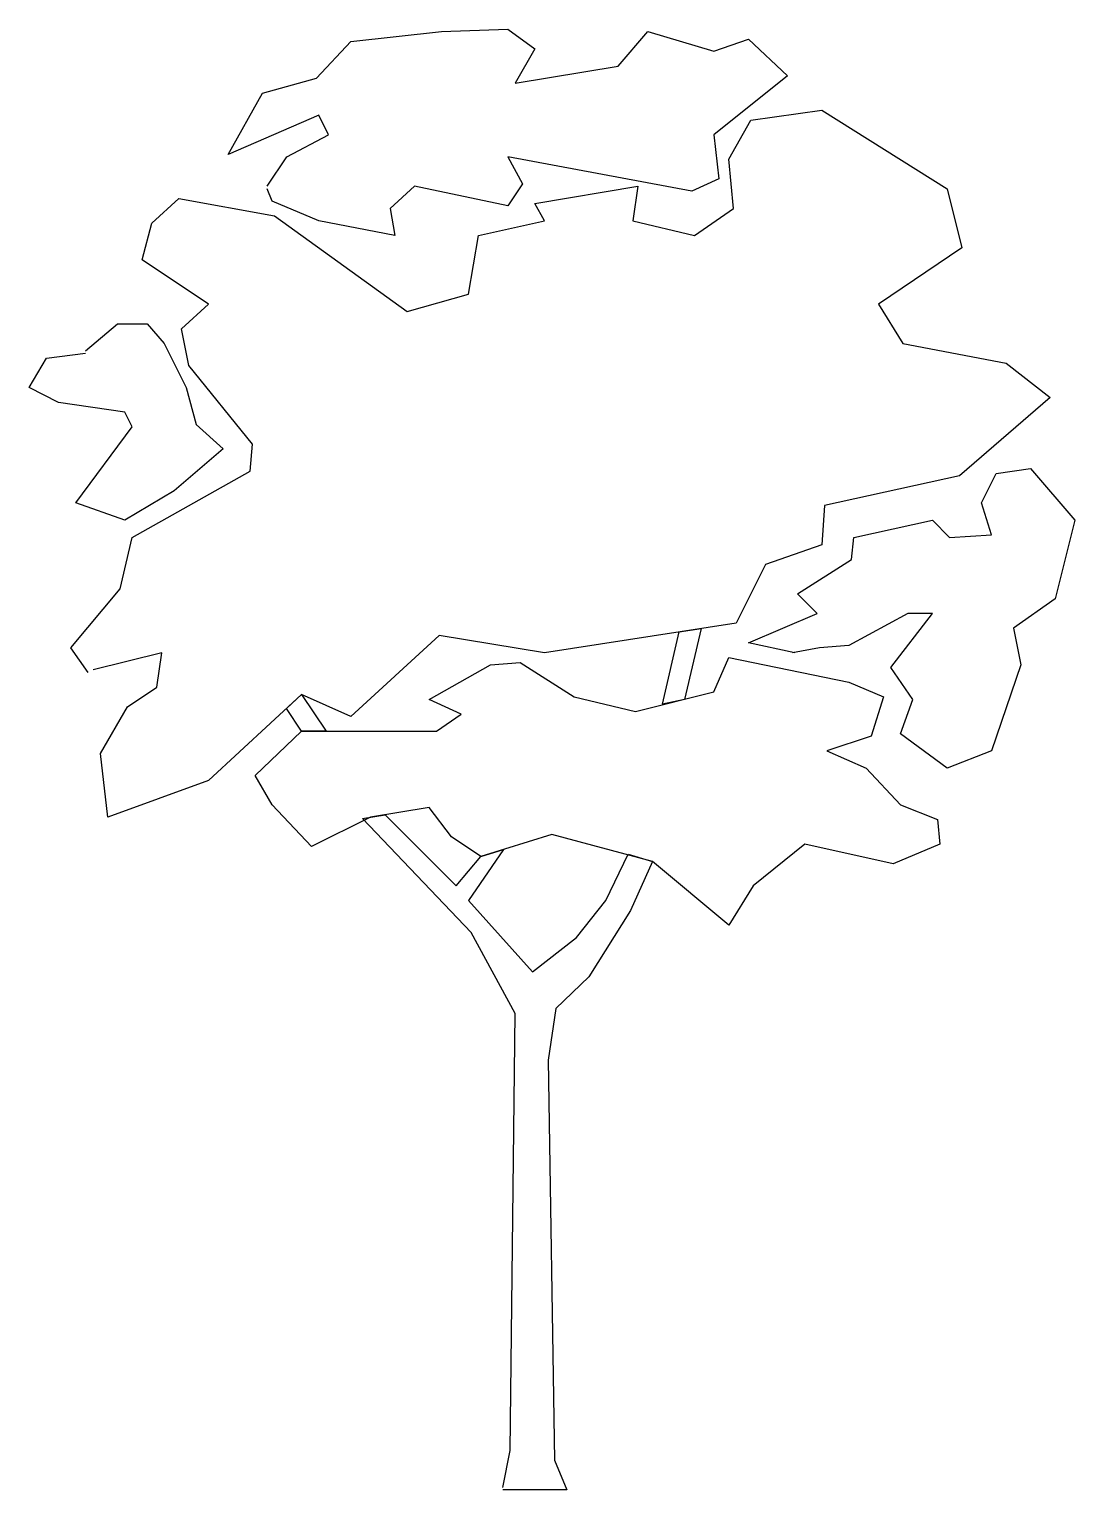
# Model space of a CAD drawing. Extents: x -1298 to 1386, y 0 to 3748.
import ezdxf

# ---------------------------------------------------------------- set-up
doc = ezdxf.new("R2010")
doc.units = 0
doc.layers.get('0').update_dxf_attribs({"linetype": 'CONTINUOUS'})

msp = doc.modelspace()

# ---------------------------------------------------------------- linework, layer by layer
at = {"color": 0}
for points in [[(-686.7, 3345.3), (-636.3, 3420.9), (-529.2, 3477.6), (-554.4, 3528), (-787.5, 3427.2), (-699.3, 3584.7), (-560.7, 3622.5), (-472.5, 3717), (-239.4, 3742.2), (-69.3, 3748.5), (0, 3698.1), (-50.4, 3609.9), (214.2, 3654), (289.8, 3742.2), (459.9, 3691.8), (548.1, 3723.3), (648.9, 3628.8), (459.9, 3477.6), (472.5, 3364.2), (403.2, 3332.7), (-69.3, 3420.9), (-31.5, 3351.6), (-69.3, 3294.9), (-308.7, 3345.3), (-371.7, 3288.6), (-359.1, 3219.3), (-554.4, 3257.1), (-674.1, 3307.5), (-686.7, 3339)], [(-1146.6, 2097.9), (-1190.7, 2160.9), (-1064.7, 2312.1), (-1033.2, 2444.4), (-730.8, 2614.5), (-724.5, 2683.8), (-888.3, 2885.4), (-907.2, 2979.9), (-837.9, 3042.9), (-1008, 3156.3), (-982.8, 3250.8), (-913.5, 3313.8), (-667.8, 3269.7), (-327.6, 3024), (-170.1, 3068.1), (-144.9, 3219.3), (25.2, 3257.1), (0, 3301.2), (264.6, 3345.3), (252, 3257.1), (409.5, 3219.3), (510.3, 3288.6), (497.7, 3414.6), (554.4, 3515.4), (737.1, 3540.6), (1058.4, 3339), (1096.2, 3187.8), (882, 3042.9), (945, 2942.1), (1209.6, 2891.7), (1323, 2803.5), (1089.9, 2601.9), (743.4, 2526.3), (737.1, 2425.5), (592.2, 2375.1), (516.6, 2223.9), (25.2, 2148.3), (-245.7, 2192.4), (-472.5, 1984.5), (-598.5, 2041.2), (-837.9, 1820.7), (-1096.2, 1726.2), (-1115.1, 1890), (-1045.8, 2009.7), (-970.2, 2060.1), (-957.6, 2148.3), (-1134, 2104.2)], [(-1152.9, 2923.2), (-1071, 2992.5), (-995.4, 2992.5), (-951.3, 2942.1), (-894.6, 2828.7), (-869.4, 2734.2), (-800.1, 2671.2), (-926.1, 2564.1), (-1052.1, 2488.5), (-1178.1, 2532.6), (-1033.2, 2727.9), (-1052.1, 2765.7), (-1222.2, 2790.9), (-1297.8, 2828.7), (-1253.7, 2904.3), (-1152.9, 2916.9)], [(667.8, 2148.3), (548.1, 2173.5), (724.5, 2249.1), (674.1, 2299.5), (812.7, 2387.7), (819, 2444.4), (1020.6, 2488.5), (1064.7, 2444.4), (1171.8, 2450.7), (1146.6, 2532.6), (1184.4, 2608.2), (1272.6, 2620.8), (1386, 2488.5), (1335.6, 2286.9), (1228.5, 2211.3), (1247.4, 2116.8), (1171.8, 1896.3), (1058.4, 1852.2), (938.7, 1940.4), (970.2, 2028.6), (913.5, 2110.5), (1020.6, 2249.1), (957.6, 2249.1), (806.4, 2167.2), (730.8, 2160.9), (661.5, 2148.3)], [(327.6, 2016), (370.9, 2201.5), (426.6, 2210.1), (384.3, 2028.6), (327.6, 2016)], [(-598.5, 1946.7), (-252, 1946.7), (-189, 1990.8), (-270.9, 2028.6), (-113.4, 2116.8), (-37.8, 2123.1), (100.8, 2034.9), (258.3, 1997.1), (459.9, 2047.5), (497.7, 2135.7), (806.4, 2072.7), (894.6, 2034.9), (863.1, 1934.1), (749.7, 1896.3), (850.5, 1852.2), (938.7, 1757.7), (1033.2, 1719.9), (1039.5, 1656.9), (919.8, 1606.5), (693, 1656.9), (560.7, 1549.8), (497.7, 1449), (302.4, 1612.8), (44.1, 1682.1), (-138.6, 1625.4), (-214.2, 1675.8), (-270.9, 1751.4), (-422.1, 1726.2), (-573.3, 1650.6), (-674.1, 1757.7), (-718.2, 1833.3), (-598.5, 1946.7)], [(-598.5, 1946.7), (-637.5, 2005.2), (-598.5, 2041.2), (-535.5, 1946.7), (-598.5, 1946.7)], [(-81.9, 6.3), (-63, 100.8), (-50.4, 1222.2), (-163.8, 1430.1), (-442.6, 1722.8), (-384.3, 1732.5), (-201.6, 1549.8), (-138.6, 1625.4), (-80.1, 1643.6), (-170.1, 1512), (-6.3, 1329.3), (107.1, 1417.5), (182.7, 1512), (239.4, 1631.7), (302.4, 1612.8), (245.7, 1486.8), (138.6, 1316.7), (53.6, 1234.8), (34.6, 1102.5), (50.4, 75.6), (81.9, 0), (-81.9, 0)]]:
    msp.add_lwpolyline(points, dxfattribs=at)

doc.saveas('drawing.dxf')
